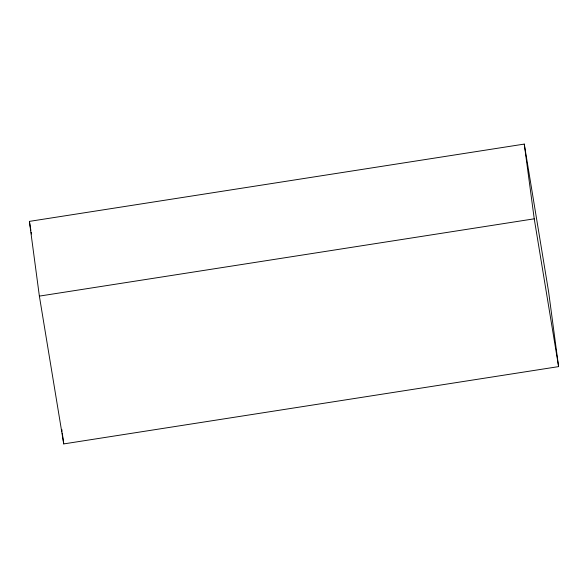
<?xml version="1.0" encoding="UTF-8"?>
<svg xmlns="http://www.w3.org/2000/svg" width="588" height="588" viewBox="0 0 588 588"><rect width="100%" height="100%" fill="white"/><g stroke="black" fill="none" stroke-linecap="round" stroke-linejoin="round"><path stroke-width="0.88" d="M29.4 221.382L524.261 144.089L548.626 291.891L558.6 366.618L63.739 443.911L39.374 296.109L29.4 221.382L30.885 230.393M39.374 296.109L534.235 218.817L524.261 144.089M534.235 218.817L558.6 366.618M31.186 232.201L31.48 234.002M61.813 429.505L62.056 431.305M62.291 433.106L63.739 443.911"/></g></svg>
